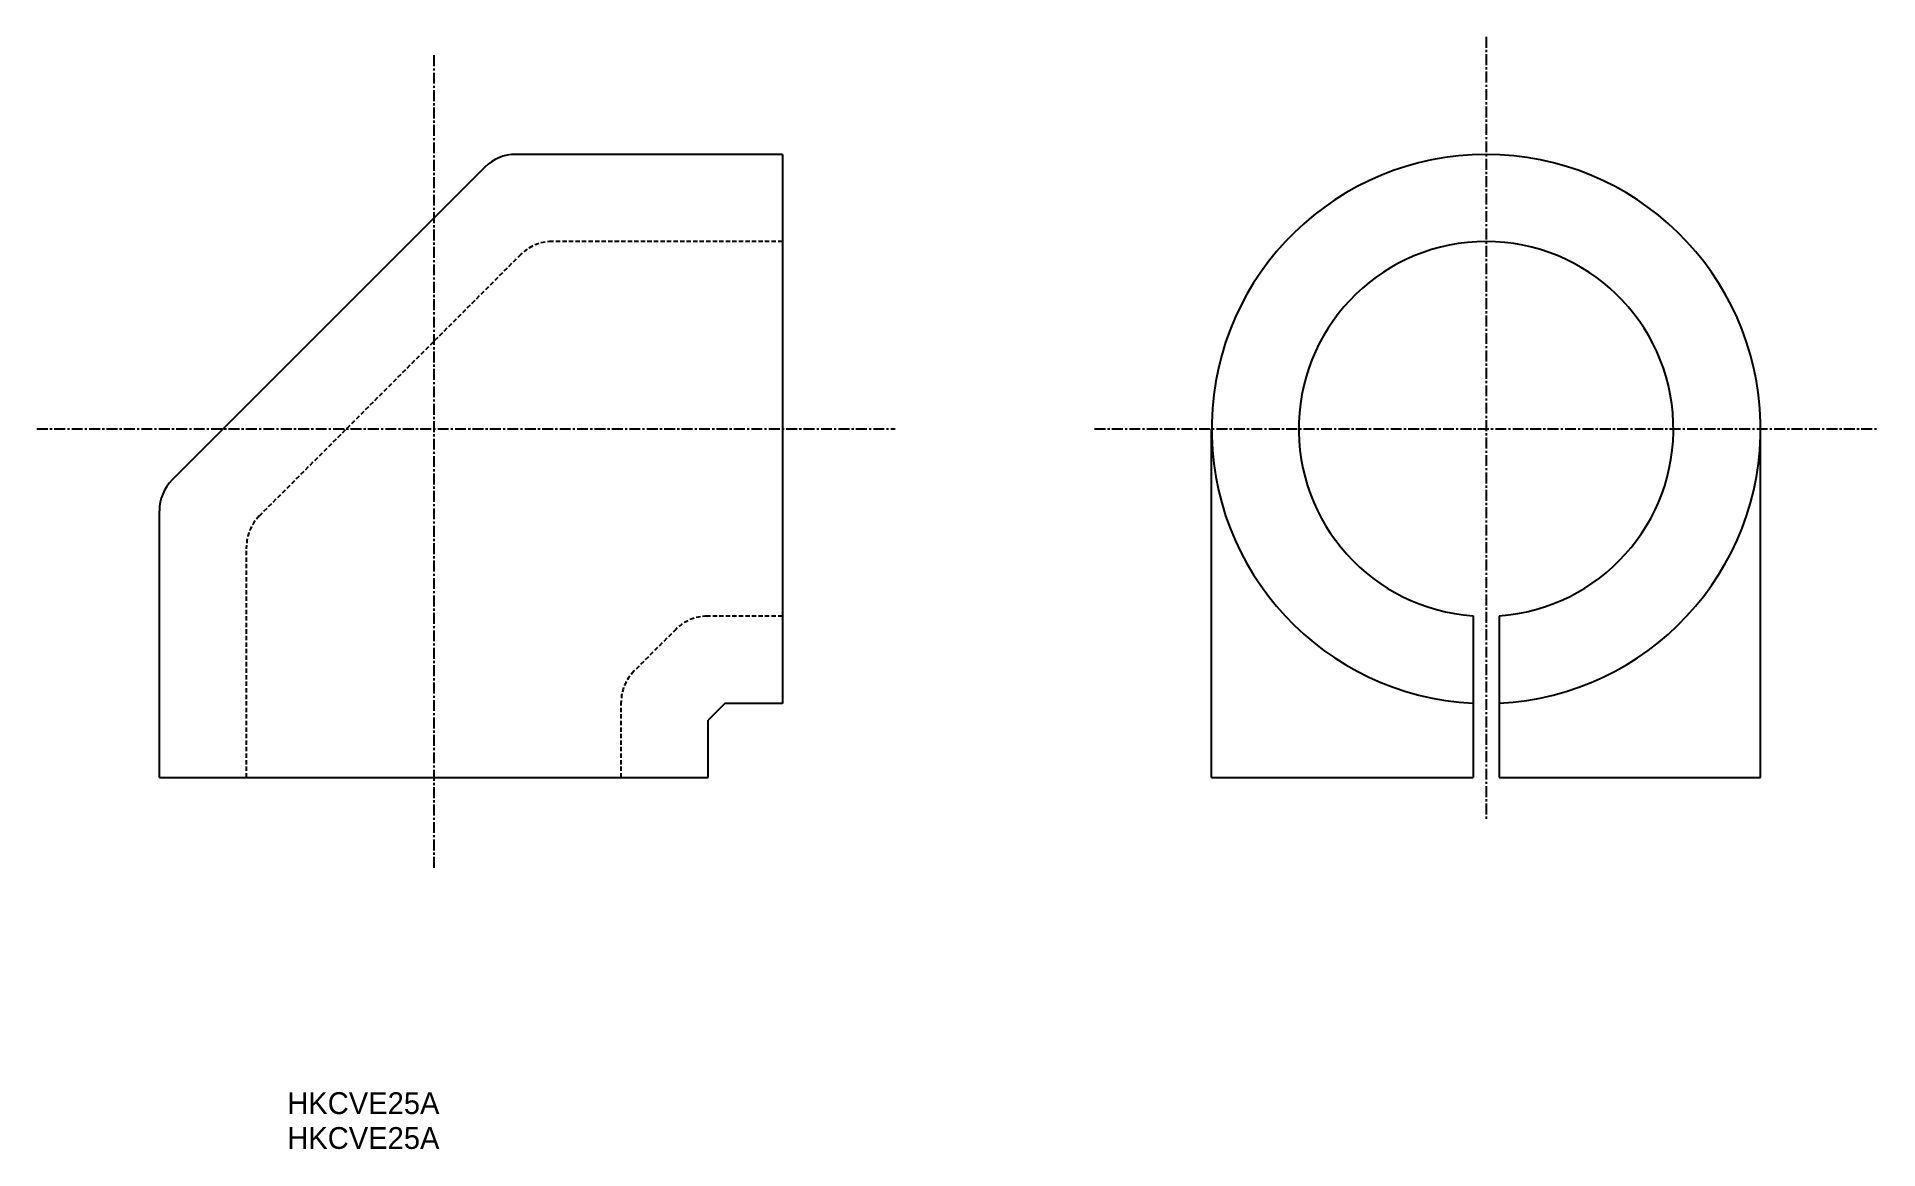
# Model space of a CAD drawing. Extents: x 925 to 1136, y -137 to -10.
import ezdxf

# ---------------------------------------------------------------- set-up
doc = ezdxf.new("R2010")
doc.units = 0
doc.linetypes.add('CENTER', pattern=[2, 1.25, -0.25, 0.25, -0.25])
doc.linetypes.add('DASHED', pattern=[0.75, 0.5, -0.25])
doc.layers.get('0').update_dxf_attribs({"linetype": 'CONTINUOUS'})
doc.layers.add('CENTER', color=1, linetype='CENTER')

msp = doc.modelspace()

# ---------------------------------------------------------------- linework, layer by layer
at = {"color": 7, "linetype": 'CONTINUOUS'}
for p, q in [((1010.67, -23.22), (980.06, -23.22)), ((1010.67, -23.22), (1010.67, -86.22)), ((976.52, -24.69), (940.63, -60.57)), ((1059.93, -94.72), (1059.93, -54.72)), ((1122.93, -94.72), (1122.93, -54.72)), ((939.17, -94.72), (939.17, -64.11)), ((1089.93, -76.17), (1089.93, -94.72)), ((1092.93, -76.17), (1092.93, -94.72)), ((1004.08, -86.22), (1002.17, -88.13)), ((1010.67, -86.22), (1004.08, -86.22)), ((1002.17, -94.72), (1002.17, -88.13)), ((939.17, -94.72), (1002.17, -94.72)), ((1059.93, -94.72), (1089.93, -94.72)), ((1092.93, -94.72), (1122.93, -94.72))]:
    msp.add_line(p, q, dxfattribs=at)
at = {"color": 3, "linetype": 'DASHED'}
for p, q in [((1010.67, -33.22), (984.2, -33.22)), ((980.66, -34.69), (950.63, -64.72)), ((949.17, -94.72), (949.17, -68.25)), ((998.47, -77.69), (993.63, -82.53)), ((1010.67, -76.22), (1002.01, -76.22)), ((992.17, -94.72), (992.17, -86.06))]:
    msp.add_line(p, q, dxfattribs=at)
at = {"color": 7, "linetype": 'CONTINUOUS'}
for centre, radius, start, end in [((980.06, -28.22), 5, 90, 135), ((1091.43, -54.72), 31.5, 272.7294, 267.2706), ((1091.43, -54.72), 21.5, 274.0006, 265.9994), ((944.17, -64.11), 5, 135, 180)]:
    msp.add_arc(centre, radius, start, end, dxfattribs=at)
at = {"color": 3, "linetype": 'DASHED'}
for centre, start, end in [((984.2, -38.22), 90, 135), ((954.17, -68.25), 135, 180), ((1002.01, -81.22), 90, 135), ((997.17, -86.06), 135, 180)]:
    msp.add_arc(centre, 5, start, end, dxfattribs=at)
at = {"layer": 'CENTER', "color": 1, "linetype": 'CENTER'}
for p, q in [((1091.43, -9.72), (1091.43, -99.72)), ((970.67, -11.84), (970.67, -105.08)), ((925.11, -54.72), (1023.61, -54.72)), ((1046.49, -54.72), (1136.43, -54.72))]:
    msp.add_line(p, q, dxfattribs=at)

# ---------------------------------------------------------------- texts
for p in [(953.85, -133.35), (953.85, -137.35)]:
    msp.add_text('HKCVE25A', height=2.5).set_placement(p)

doc.saveas('drawing.dxf')
